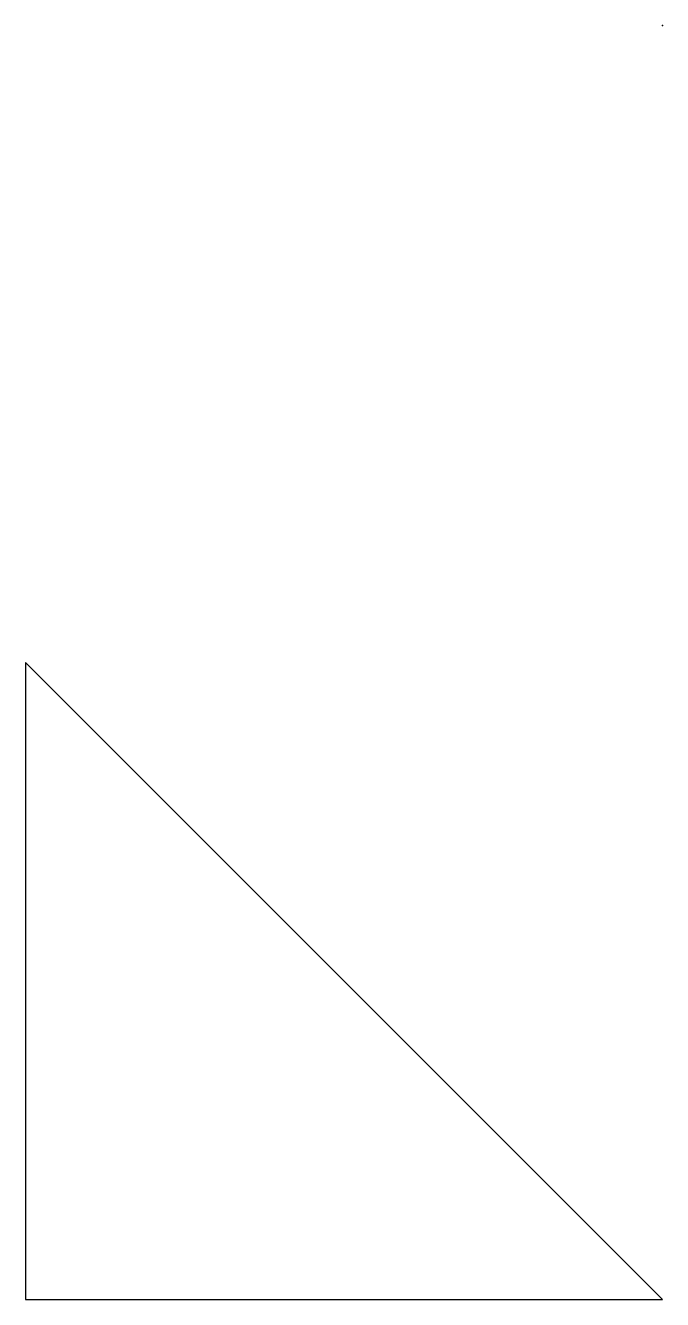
# Model space of a CAD drawing. Extents: x 0 to 1, y 0 to 2.
import ezdxf

# ---------------------------------------------------------------- set-up
doc = ezdxf.new("R2010")
doc.units = 0

msp = doc.modelspace()

# ---------------------------------------------------------------- linework, layer by layer
at = {"layer": 'Default'}
msp.add_polyline3d([(0, 0, 0), (1, 0, 0), (0, 1, 1), (0, 0, 1), (0, 0, 0)], dxfattribs=at)
msp.add_point((1, 2, 3), dxfattribs=at)

# ---------------------------------------------------------------- meshes
at = {"layer": 'MyMeshLayer'}
mesh = msp.add_polyface(dxfattribs=at)
corners = [(0, 0), (1, 0, 2), (0, 1)]
mesh.append_faces([[corners[k] for k in face] for face in [(0, 1, 2, 2)]])

doc.saveas('drawing.dxf')
